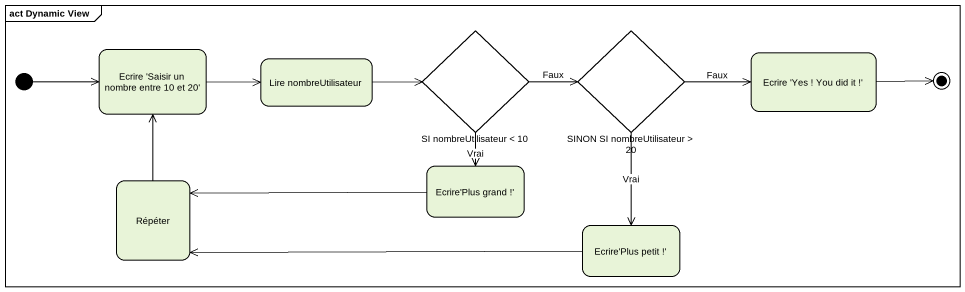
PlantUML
@startuml
mainframe act Dynamic View
hide empty description
state "SI nombreUtilisateur < 10" as SI_nombreUtilisateur_10 <<choice>>
state "SINON SI nombreUtilisateur > 20" as SINON_SI_nombreUtilisateur <<choice>>
state "Ecrire 'Saisir un nombre entre 10 et 20'" as Ecrire_Saisir_un_nombre
state "Lire nombreUtilisateur" as Lire_nombreUtilisateur
state "Ecrire 'Yes ! You did it !'" as Ecrire_Yes_You_did_it
state Répéter
state "Ecrire'Plus grand !'" as Ecrire_Plus_grand
state "Ecrire'Plus petit !'" as Ecrire_Plus_petit
[*] -right-> Ecrire_Saisir_un_nombre
SI_nombreUtilisateur_10 -right-> SINON_SI_nombreUtilisateur : Faux
SI_nombreUtilisateur_10 --> Ecrire_Plus_grand : Vrai
SINON_SI_nombreUtilisateur -right-> Ecrire_Yes_You_did_it : Faux
SINON_SI_nombreUtilisateur --> Ecrire_Plus_petit : Vrai
Ecrire_Saisir_un_nombre -right-> Lire_nombreUtilisateur
Lire_nombreUtilisateur -right-> SI_nombreUtilisateur_10
Répéter -up-> Ecrire_Saisir_un_nombre
Ecrire_Plus_grand -left-> Répéter
Ecrire_Plus_petit -left-> Répéter
Ecrire_Yes_You_did_it -right-> [*]
@enduml
